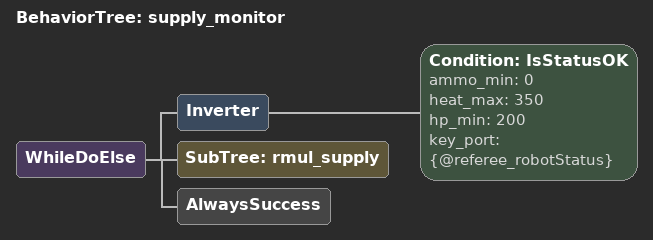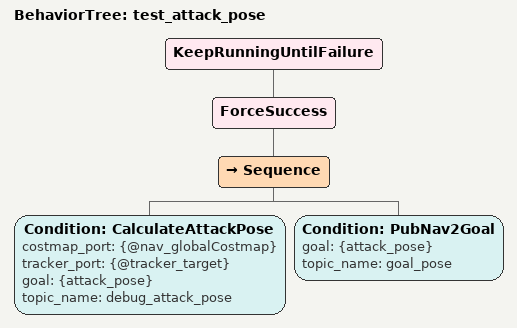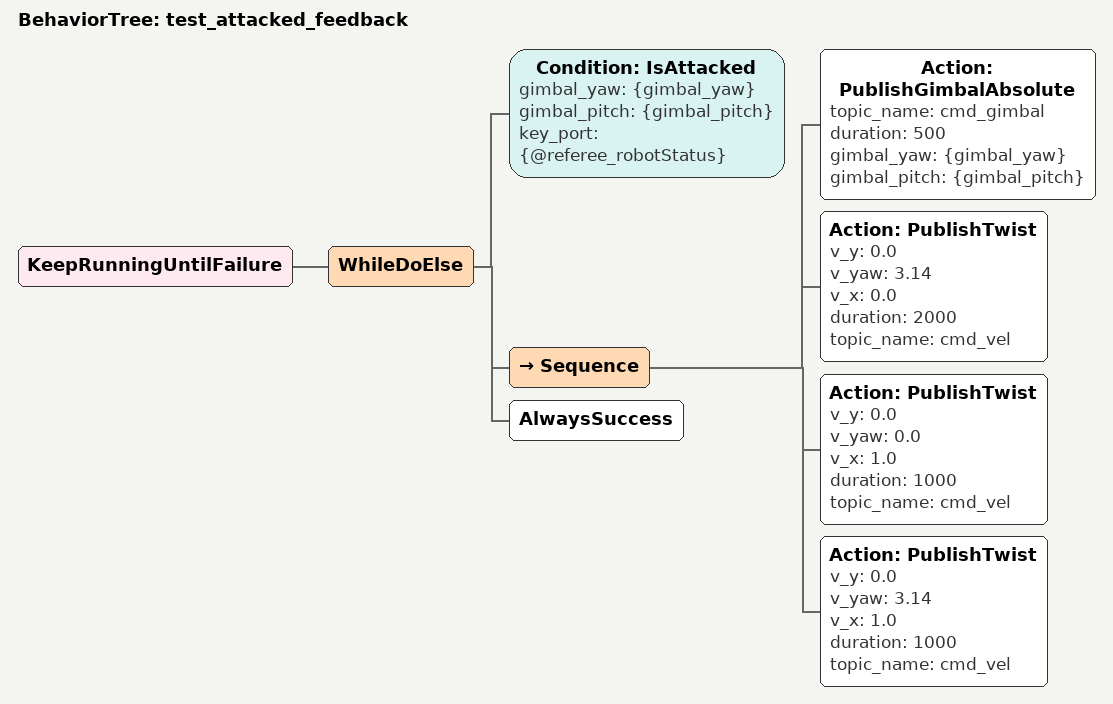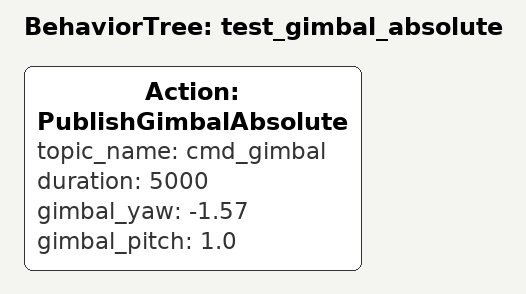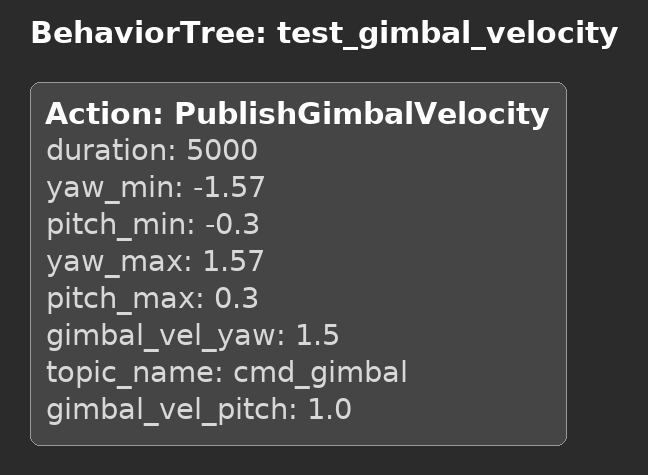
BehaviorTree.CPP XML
<BehaviorTree ID="supply_monitor">
  <WhileDoElse>
    <Inverter>
      <Condition ID="IsStatusOK" ammo_min="0" heat_max="350" hp_min="200" key_port="{@referee_robotStatus}"/>
    </Inverter>
    <SubTree ID="rmul_supply"/>
    <AlwaysSuccess/>
  </WhileDoElse>
</BehaviorTree>

<BehaviorTree ID="test_attack_pose">
  <KeepRunningUntilFailure>
    <ForceSuccess>
      <Sequence>
        <Condition ID="CalculateAttackPose" costmap_port="{@nav_globalCostmap}" tracker_port="{@tracker_target}" goal="{attack_pose}" topic_name="debug_attack_pose"/>
        <Condition ID="PubNav2Goal" goal="{attack_pose}" topic_name="goal_pose"/>
      </Sequence>
    </ForceSuccess>
  </KeepRunningUntilFailure>
</BehaviorTree>

<BehaviorTree ID="test_attacked_feedback">
  <KeepRunningUntilFailure>
    <WhileDoElse>
      <Condition ID="IsAttacked" gimbal_yaw="{gimbal_yaw}" gimbal_pitch="{gimbal_pitch}" key_port="{@referee_robotStatus}"/>
      <Sequence>
        <Action ID="PublishGimbalAbsolute" topic_name="cmd_gimbal" duration="500" gimbal_yaw="{gimbal_yaw}" gimbal_pitch="{gimbal_pitch}"/>
        <Action ID="PublishTwist" v_y="0.0" v_yaw="3.14" v_x="0.0" duration="2000" topic_name="cmd_vel"/>
        <Action ID="PublishTwist" v_y="0.0" v_yaw="0.0" v_x="1.0" duration="1000" topic_name="cmd_vel"/>
        <Action ID="PublishTwist" v_y="0.0" v_yaw="3.14" v_x="1.0" duration="1000" topic_name="cmd_vel"/>
      </Sequence>
      <AlwaysSuccess/>
    </WhileDoElse>
  </KeepRunningUntilFailure>
</BehaviorTree>

<BehaviorTree ID="test_gimbal_absolute">
  <Action ID="PublishGimbalAbsolute" topic_name="cmd_gimbal" duration="5000" gimbal_yaw="-1.57" gimbal_pitch="1.0"/>
</BehaviorTree>

<BehaviorTree ID="test_gimbal_velocity">
  <Action ID="PublishGimbalVelocity" duration="5000" yaw_min="-1.57" pitch_min="-0.3" yaw_max="1.57" pitch_max="0.3" gimbal_vel_yaw="1.5" topic_name="cmd_gimbal" gimbal_vel_pitch="1.0"/>
</BehaviorTree>
